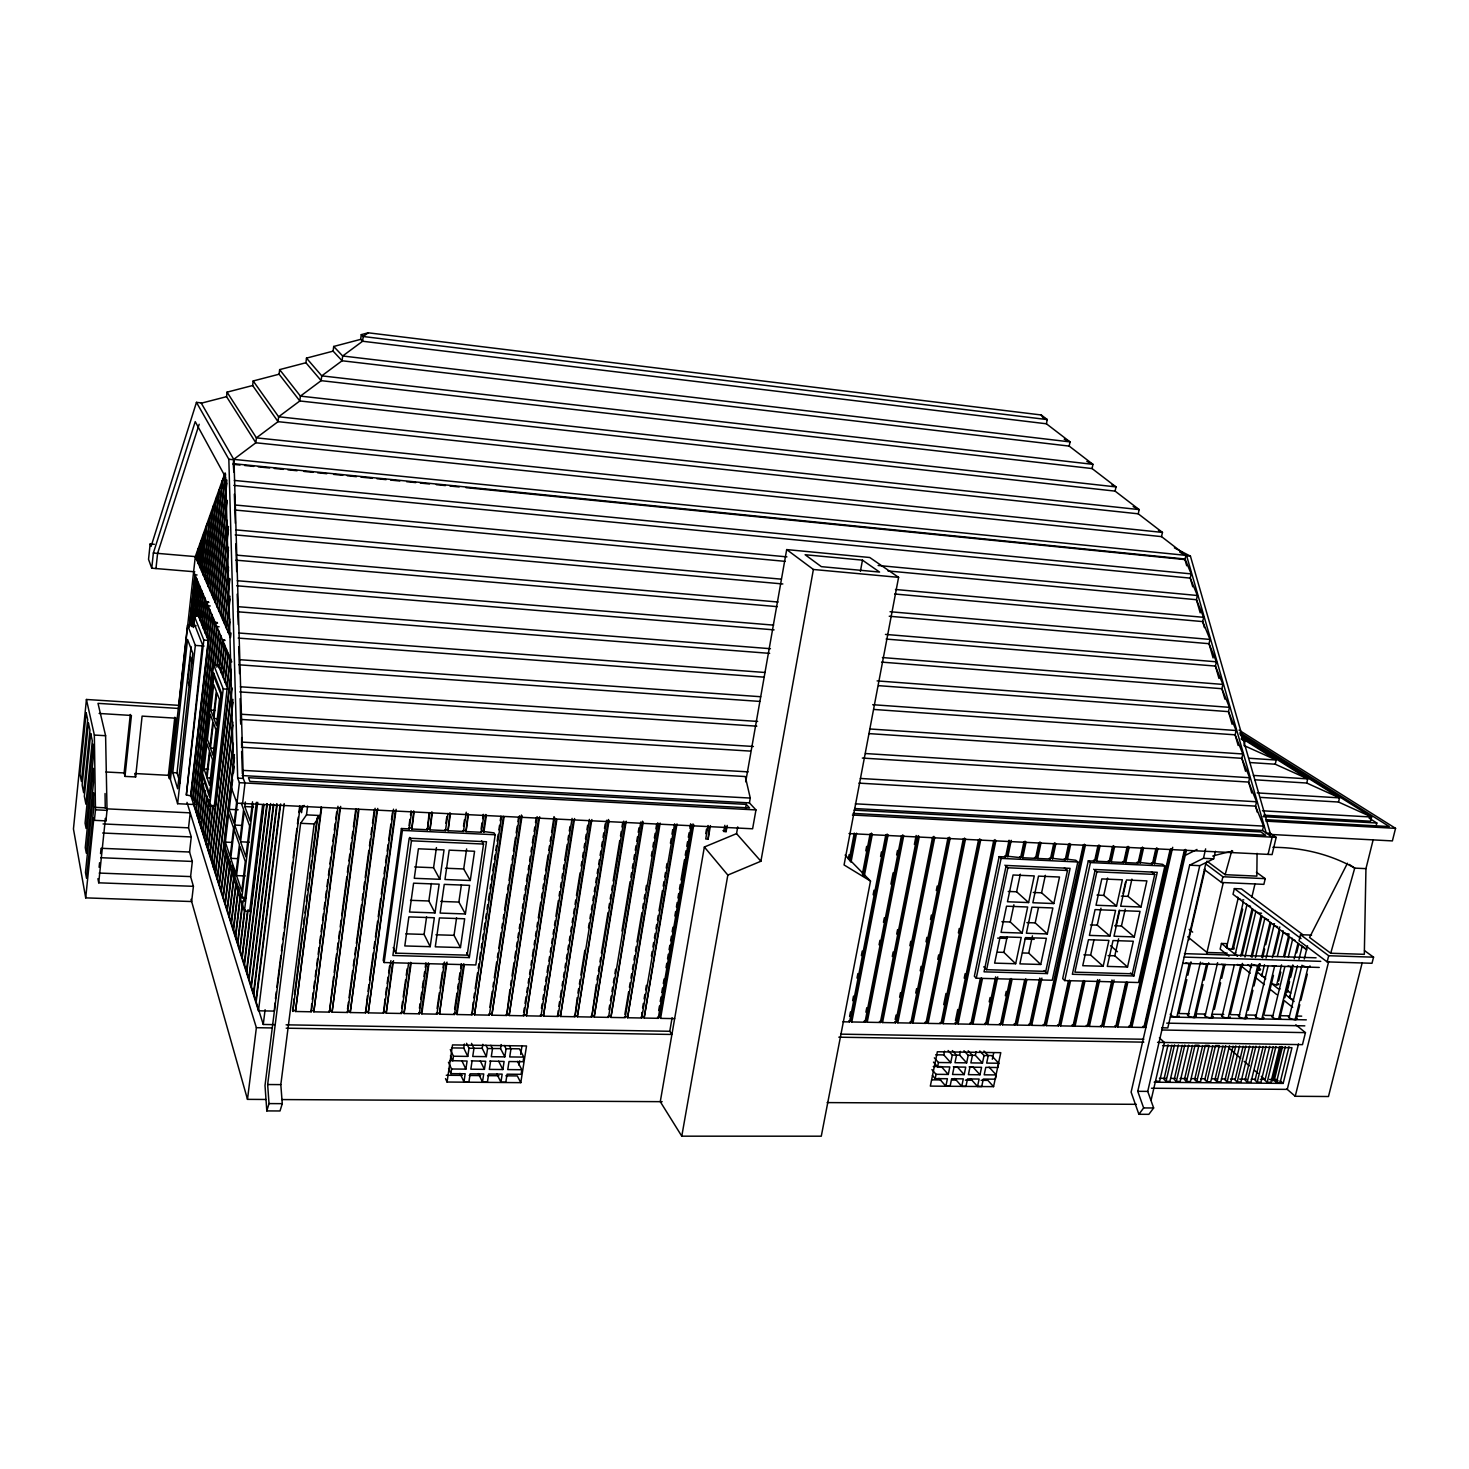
<?xml version="1.0" encoding="UTF-8"?>
<svg xmlns="http://www.w3.org/2000/svg" width="1469" height="1469" viewBox="0 0 1469 1469"><rect width="100%" height="100%" fill="white"/><g stroke="black" fill="none" stroke-linecap="round" stroke-linejoin="round"><path stroke-width="1.5" d="M1257.078 853.342L1256.84 876.13L1225.146 874.679L1206.967 861.165M1373.129 839.901L1365.95 868.656L1364.315 954.336L1330.73 953.234L1309.558 937.479L1347.459 863.221M179.824 705.414L86.432 699.483L73.45 828.957L85.698 897.871L191.649 901.544L193.412 886.321L190.603 876.589L192.329 861.44L189.556 852.02L191.264 836.944L188.528 827.837L190.235 812.853L106.815 808.85M85.698 897.871L93.887 817.847L94.402 820.345L105.952 820.877L107.035 810.374L105.603 735.712L98.001 703.357L178.777 708.462M94.402 820.345L95.485 809.823L94.347 735.051L86.432 699.483M99.102 867.279L99.58 862.725M100.535 853.599L100.994 849.045M193.412 886.321L98.717 882.814L105.419 818.38L105.952 820.877M174.811 717.221L168.384 775.32L169.412 778.754L176.115 718.212L142.107 716.119L135.625 776.954L124.994 776.403L124.13 772.951L130.3 714.467M124.994 776.403L131.42 715.458L99.139 713.457M154.337 544.301L150.169 543.952L148.534 559.34L151.748 568.191L194.808 571.79M151.748 568.191L153.364 553.005L195.23 421.621L225.693 477.443L233.461 767.497L231.147 787.145L236.95 803.176L752.605 828.791L755.966 809.933L749.41 802.882L242.183 775.577M155.971 568.54L157.587 553.372L199.178 424.266M196.093 625.776L187.555 625.133L170.441 779.562L177.62 803.708L194.881 804.553M178.832 705.377L195.304 556.604L197.966 549.094L200.078 549.277M172.773 772.621L187.555 639.437L192.788 653.356L177.657 788.78L172.773 772.621L177.014 772.859L180.099 782.94M189.17 627.153L194.973 574.801L197.066 574.967M189.648 625.445L195.212 575.334M196.773 559.964L197.966 549.094M196.993 560.479L198.388 547.937L200.886 540.904L202.997 541.088M191.282 625.941L196.552 578.529M198.352 563.619L200.886 540.904M191.503 626.51L196.773 579.061M198.59 564.133L201.29 539.729L203.824 532.604L205.954 532.788M192.678 626.639L193.963 615.254L198.444 616.154L201.382 589.95M193.596 623.131L198.15 582.293M177.014 772.859L191.08 646.525M193.467 627.538L198.37 582.826M199.949 567.291L203.824 532.604M200.188 567.824L204.246 531.411L209.847 515.637L203.218 574.801L205.366 574.985M196.442 615.731L199.747 586.094M201.584 571.037L206.817 524.176L201.804 571.57M196.717 615.933L199.986 586.645M177.62 803.708L195.34 645.424L187.555 625.133M203.016 593.825L200.059 620.175L198.682 616.723L201.62 590.501M203.86 624.417L201.712 624.252L200.298 620.763L203.255 594.394M204.87 578.621L212.913 506.989L210.269 514.407L203.456 575.352L205.587 575.517M205.109 579.172L213.354 505.74L216.016 498.193L206.56 582.477M1161.538 536.626L255.845 442.775L226.557 396.667L227.052 392.15L252.65 385.521L253.182 380.967L279.11 374.209L299.823 400.964L1115.1 491.123L1139.154 509.596L1138.255 513.819L1162.456 532.421L1161.538 536.626L1185.869 555.355L1184.95 559.579L1186.713 565.749M201.712 624.252L204.687 597.773M205.531 628.53L203.365 628.365L201.951 624.839L204.925 598.342M206.798 583.028L216.476 496.944L219.175 489.306L208.249 586.37M203.365 628.365L206.358 601.739L208.543 601.923M208.929 636.903L206.743 636.738L203.603 628.971L206.615 602.327L208.782 602.492M208.488 586.939L219.634 488.02L222.388 480.271L224.592 480.473M211.536 613.95L190.915 795.904L186.343 794.949L203.824 640.062L193.963 615.254M209.957 590.318L222.388 480.271M208.304 606.348L205.293 633.139L207.46 633.304M210.214 590.887L222.847 478.967L224.941 473.073M206.743 636.738L209.792 609.837M211.701 594.321L225.381 473.349M210.03 610.425L206.982 637.344L208.212 640.392L190.676 795.17M211.958 594.89L225.583 474.34M226.869 480.014L213.464 598.342L215.668 598.526M211.775 614.556L191.135 796.62L192.512 801.009L213.28 618.118M226.832 483.172L213.703 598.93L215.925 599.113M213.538 618.724L192.751 801.743L194.147 806.187L215.062 622.342L217.302 622.507M215.227 602.437L226.85 500.121M215.484 603.024L227.089 500.929M217.026 606.568L226.869 520.136M227.052 392.15L256.414 437.854L255.845 442.775L233.736 459.375L233.185 464.333L240.016 465.012M217.283 607.156L226.85 523.166M197.984 811.512L195.781 811.402L216.861 626.602L219.12 626.767M218.844 610.737L228.466 526.471M199.655 816.801L197.452 816.691L196.02 812.155L217.137 627.208M219.101 611.343L228.448 529.483M221.47 667.789L219.193 667.624L218.146 665.016L213.593 664.686L200.592 778.588L209.681 806.022L214.309 806.242L230.376 658.571M197.452 816.691L202.116 775.926M205.991 741.937L206.523 737.401M208.855 717.001L209.369 712.483M210.398 703.412L210.912 698.877M214.547 667.165L218.697 630.917M201.363 822.163L199.123 822.052L197.691 817.462L202.098 778.919M215.062 665.549L218.954 631.541M220.681 614.978L228.429 547.239M220.938 615.584L228.448 550.049M204.044 768.985L206.927 743.718L209.461 750.879L206.541 776.348L204.044 768.985L208.543 769.242M210.783 710.151L213.703 684.536L216.31 691.256L213.354 717.074L210.783 710.151L215.3 710.445M235.371 523.258L234.361 494.117M199.123 822.052L203.567 783.326M216.879 667.165L220.534 635.269M228.521 567.034L222.535 619.257L224.812 619.422M203.071 827.561L200.831 827.469L199.362 822.824L203.548 786.356M217.412 665.53L220.809 635.912M228.54 569.88L222.811 619.863L225.088 620.047M200.831 827.469L205.072 790.487M219.193 667.624L222.407 639.694L224.684 639.86M224.426 623.591L229.605 578.474M205.329 791.24L201.069 828.241L202.557 832.941L206.835 795.776M207.037 777.854L209.975 752.348L212.564 759.657L209.59 785.364L207.037 777.854L211.591 778.093M210.471 748.088L213.372 722.785L215.998 729.873L213.06 755.36L210.471 748.088L215.025 748.345M213.868 718.488L216.843 692.633L219.505 699.483L216.494 725.539L213.868 718.488L218.44 718.763M223.343 672.398L221.066 672.251L219.45 668.285L222.664 640.337L224.959 640.502M224.702 624.196L229.88 579.043M221.066 672.251L224.298 644.157M207.092 796.529L202.795 833.731L204.301 838.487L208.855 798.916M226.208 648.692L222.939 676.915L221.323 672.912L224.555 644.799M226.336 627.961L229.99 596.212M226.612 628.603L230.009 599.077M236.693 571.588L235.811 543.897M209.112 799.687L204.54 839.276L206.064 844.087L208.341 844.179M226.483 649.335L223.215 677.595L224.849 681.653L228.136 653.264M228.264 632.404L229.807 619.018M228.54 633.047L229.825 621.883M209.681 806.022L223.233 688.906L213.593 664.686M206.064 844.087L210.655 804.314M210.14 849.853L207.845 849.761L206.303 844.895L210.912 805.085M230.1 657.892L226.777 686.445L225.124 682.332L228.411 653.925M231.019 633.047L230.486 637.528L195.304 556.604M207.845 849.761L212.987 805.324M231.294 669.405L209.645 855.509L208.102 850.569L213.262 806.114M238.253 624.509L237.225 594.155M231.312 672.343L209.902 856.335L211.481 861.311L231.716 687.639M232.01 688.337L211.738 862.156L213.317 867.206L215.649 867.298M213.317 867.206L232.928 699.373M232.965 702.347L213.593 868.05L215.19 873.155L232.892 722.105M239.539 673.61L238.749 646.746M232.91 725.098L215.466 874.018L217.1 879.178L233.075 743.149M233.369 743.92L217.357 880.041L219.01 885.274L234.397 754.552M279.11 374.209L279.643 369.619L305.919 362.751L321.16 380.655L1092.073 468.556L1115.999 486.918L1115.1 491.123M234.434 757.582L219.285 886.156L220.956 891.463L225.51 852.92M229.237 809.731L232.671 779.764M233.479 772.988L234.25 766.359M240.181 698.62L240.677 723.684M225.785 853.783L221.231 892.344L222.921 897.724L227.713 857.198M228.007 858.061L223.196 898.624L224.922 904.059L229.935 861.734M241.577 745.554L241.706 737.567M236.913 799.779L234.104 823.356L229.182 809.346L238.18 809.786M236.95 803.176L239.392 782.683L237.684 778.148L228.833 459.246L196.46 402.359L201.106 402.873L233.975 459.779L243.285 778.441L237.684 778.148M229.972 864.837L225.198 904.959L226.924 910.468L231.735 870.144M234.177 829.691L239.41 844.693L235.94 873.78L230.762 858.355L237.262 803.616M242.385 773.832L241.632 751.485M232.029 871.025L227.218 911.386L228.98 916.968L234.085 874.165M242.569 803.451L245.011 782.995L242.899 777.432M234.379 875.065L229.274 917.905L231.037 923.542L235.921 882.759M236.564 875.616L240.035 846.493L245.305 861.587L241.761 891.114L236.564 875.616L245.158 875.946M240.604 841.81L244.258 811.292L249.62 825.872L245.892 856.849L240.604 841.81L249.234 842.196M252.521 801.799L250.189 821.098L244.809 806.573L245.36 802.019M236.234 883.677L231.349 924.497L233.13 930.208L238.327 886.909M238.676 887.533L233.442 931.181L235.26 936.965L240.273 895.319M240.585 896.255L235.573 937.938L237.409 943.814L242.477 901.911M305.919 362.751L306.488 358.124L333.114 351.146L342.093 360.768L1069.175 446.099L1092.954 464.351L1092.073 468.556M246.002 897.89L241.834 897.743L253.164 803.672M243.046 900.662L237.721 944.787L239.594 950.737L257.718 802.313M256.377 802.294L244.423 901.158L243.009 896.935M245.011 909.568L239.906 951.747L241.797 957.77L247.49 910.909M248.096 909.66L242.128 958.78L244.038 964.894L263.612 804.222M262.62 804.828L249.675 911.313L244.533 911.147L224.426 850.496L228.65 813.881L233.571 827.947L230.174 856.574L225.326 842.123L232.047 842.416M263.943 805.122L244.368 965.904L246.315 972.092L266.881 803.635M267.303 804.057L246.645 973.139L248.61 979.419L269.984 804.902M270.627 803.543L248.94 980.466L250.942 986.819L273.399 804.057M273.767 804.957L251.272 987.884L253.311 994.348L276.815 803.635M277.182 804.553L253.641 995.413L255.698 1001.95L280.028 805.269M333.114 351.146L333.702 346.464L360.695 339.357L362.604 341.249L1046.405 423.788L1070.038 441.894L1069.175 446.099M280.671 803.929L256.047 1003.052L258.471 1010.801L274.391 1011.094L274.868 1003.18M265.816 1099.473L247.49 1099.363L256.377 1027.694L187.004 802.368M258.471 1010.801L284.196 803.58M274.685 1024.646L263.263 1024.462L265.099 1009.717M275.438 998.645L276.301 991.832M276.87 987.297L280.873 955.511M281.442 950.976L282.305 944.181M282.874 939.627L283.737 932.833M284.307 928.279L291.156 873.816M291.743 869.281L292.588 862.468M293.157 857.933L296.885 828.443M297.454 823.889L298.317 817.095M298.886 812.559L299.731 805.746M300.135 806.665L265.008 1085.499L266.807 1110.913L280.01 1110.968L282.268 1103.66L280.818 1084.618L314.146 823.944L320.15 815.534L306.507 814.873L300.631 823.301L267.652 1084.526L269.011 1103.586L266.807 1110.913M360.695 339.357L361.282 334.638L368.223 332.802L1041.246 414.974L1047.25 419.583L1046.405 423.788M301.567 812.688L302.43 805.875M306.507 814.873L307.609 806.114M317.8 816.672L292.845 1011.443L293.91 999.012M294.498 994.495L302.889 928.867M303.477 924.35L304.34 917.556M304.928 913.039L305.791 906.244M306.378 901.727L307.241 894.933M307.829 890.398L308.692 883.622M309.28 879.086L310.143 872.311M310.73 867.775L311.593 860.981M312.181 856.464L317.102 817.994M337.98 806.279L311.208 1011.792L295.471 1011.498L321.27 806.793M295.471 1011.498L321.656 807.73M311.208 1011.792L311.685 1003.915M312.273 999.397L313.154 992.64M313.742 988.123L314.623 981.347M315.211 976.83L316.092 970.073M316.68 965.555L317.561 958.78M318.149 954.281L319.03 947.505M319.618 942.988L320.499 936.23M321.087 931.713L321.968 924.937M322.556 920.42L323.437 913.663M324.025 909.146L324.906 902.37M325.494 897.871L326.375 891.095M326.963 886.578L327.844 879.821M328.432 875.304L329.313 868.528M329.901 864.011L330.782 857.253M331.37 852.736L332.251 845.96M332.839 841.462L333.72 834.686M334.308 830.169L335.189 823.411M335.777 818.894L336.658 812.118M356.288 809.621L329.46 1012.123L313.815 1011.829L339.908 807.748M313.815 1011.829L340.643 806.408M329.46 1012.123L333.555 976.922M334.161 972.386L336.566 954.189M337.172 949.653L338.072 942.823M338.678 938.287L339.578 931.456M340.184 926.921L341.083 920.09M341.689 915.554L346.794 876.901M347.4 872.347L348.3 865.535M348.906 860.981L349.806 854.168M350.412 849.615L351.311 842.802M351.917 838.248L352.817 831.436M353.423 826.882L355.829 808.703M375.109 808.281L347.62 1012.472L332.067 1012.178L358.473 808.831M332.067 1012.178L358.932 809.75M347.492 1009.111L348.41 1002.299M349.016 997.782L352.67 970.568M353.294 966.033L354.194 959.239M354.819 954.703L355.718 947.909M356.343 943.373L361.521 904.831M362.127 900.295L363.045 893.501M363.651 888.965L364.569 882.153M365.175 877.636L368.829 850.422M369.453 845.887L370.372 839.093M370.978 834.557L371.896 827.763M372.502 823.228L374.32 809.621M393.508 809.199L365.671 1012.82L350.21 1012.527L376.964 809.75M350.21 1012.527L377.735 808.409M365.671 1012.82L367.397 995.89M368.003 991.373L368.939 984.597M369.545 980.062L373.255 952.94M373.879 948.423L374.797 941.647M375.421 937.13L377.588 921.302M378.194 916.785L380.673 898.697M381.297 894.18L383.446 878.352M384.07 873.835L384.988 867.041M385.613 862.523L386.549 855.748M387.155 851.23L388.091 844.436M388.697 839.919L390.864 824.109M391.488 819.573L392.407 812.798M390.938 960.616L383.629 1013.151L368.242 1012.857L395.345 810.668M368.242 1012.857L396.134 809.327M411.614 811.659L409.227 828.902L401.404 828.516L383.207 960.414L384.143 962.526L475.809 964.949L495.2 834.741L494.025 832.886L483.301 831.472L485.817 814.469M384.143 962.526L402.396 830.407L401.404 828.516M383.629 1013.151L384.988 998.938M385.594 994.568L386.512 987.994M387.118 983.624L388.036 977.069M388.642 972.698L389.542 966.125M409.025 825.798L409.906 819.353M410.512 815.038L411.1 810.741M408.584 963.278L401.496 1013.481L386.2 1013.206L392.719 961.828M429.811 812.559L427.387 829.746L411.816 829.012L413.707 810.87M386.2 1013.206L393.508 960.689M411.816 829.012L414.221 811.788M481.538 840.709L483.558 844.051L467.16 955.162L395.804 953.161L411.449 840.801L409.649 837.422M401.625 1008.028L402.561 1001.491M403.167 997.12L405.628 979.676M406.234 975.324L407.17 968.787M427.387 829.746L428.985 813.789M426.414 963.848L419.271 1013.812L404.048 1013.537L410.641 962.305M447.916 813.459L445.474 830.591L429.976 829.875L431.886 811.769M404.048 1013.537L411.136 963.352M429.976 829.875L432.419 812.688M430.197 946.679L434.328 917.739L408.859 916.895L404.801 945.944L430.197 946.679L424.1 934.413L426.598 916.785M435.026 912.91L439.139 884.173L413.597 883.181L409.539 912.029L435.026 912.91L428.856 900.993L431.335 883.493M439.837 879.307L444.042 849.908L418.408 848.788L414.276 878.297L439.837 879.307L433.575 867.72L436.44 847.595M419.418 1008.193L420.061 1003.658M420.722 999.122L421.695 992.309M422.337 987.774L423.311 980.961M423.953 976.426L424.614 971.89M425.257 967.336L425.9 962.801M445.86 823.246L446.778 816.819M444.501 962.048L436.936 1014.161L421.805 1013.867L421.291 1012.784L428.452 962.874M466.242 812.228L463.451 831.436L448.045 830.719L449.955 812.669M421.805 1013.867L428.948 963.921M448.045 830.719L450.506 813.587M437.083 1008.542L439.378 992.695M440.039 988.178L442.334 972.331M442.995 967.814L443.638 963.278M463.506 826.239L464.443 819.849M461.817 964.784L454.509 1014.491L439.451 1014.198L446.172 963.352M483.834 815.24L481.318 832.28L466.004 831.564L467.932 813.569M439.451 1014.198L447.017 962.122M466.004 831.564L468.482 814.487M460.458 947.56L464.681 918.768L439.451 917.923L435.283 946.826L460.458 947.56L454.031 935.331L456.584 917.794M465.379 913.957L469.584 885.366L444.262 884.375L440.149 913.075L465.379 913.957L458.879 902.076L461.413 884.65M470.282 880.5L474.579 851.267L449.183 850.147L444.978 879.509L470.282 880.5L463.708 868.969L466.628 848.935M454.637 1008.891L456.969 993.081M457.63 988.582L458.291 984.065M458.952 979.548L459.962 972.772M460.623 968.255L461.284 963.756M481.079 829.232L482.016 822.842M482.64 818.582L483.264 814.34M501.517 817.003L471.99 1014.822L457.006 1014.528L456.473 1013.445L463.8 963.811M447.053 1082.029L452.525 1044.918L526.526 1045.965L520.797 1082.653L447.053 1082.029L445.511 1078.632M457.006 1014.528L464.333 964.858M483.87 832.409L486.386 815.368M517.455 1061.389L521.807 1069.726L521.109 1074.316L507.062 1074.188L505.813 1082.212L500.929 1082.176L502.159 1074.133L488.644 1074.004L487.414 1082.065L482.493 1082.01L483.723 1073.949L470.135 1073.821L468.923 1081.9L463.965 1081.863L465.177 1073.766L450.891 1073.637L451.571 1068.991L448.449 1062.252M450.322 1049.545L453.462 1056.229L452.783 1060.875L450.432 1055.844M469.327 957.604L486.478 841.737L409.19 838.211L392.884 955.493L469.327 957.604L466.72 952.665M453.462 1056.229L467.766 1056.395L463.763 1048.076L464.369 1044.037M471.99 1014.822L473.147 1002.391M473.808 997.837L474.487 993.301M475.166 988.766L477.535 972.882M478.215 968.328L478.894 963.793M479.573 959.257L480.583 952.445M481.263 947.909L481.942 943.373M482.622 938.82L483.301 934.284M483.98 929.748L484.99 922.936M485.67 918.4L486.349 913.865M487.01 909.311L487.69 904.775M488.369 900.24L489.379 893.427M490.058 888.892L490.738 884.356M491.417 879.821L492.097 875.267M492.776 870.731L493.786 863.919M494.465 859.383L495.145 854.848M495.824 850.312L496.504 845.758M497.165 841.223L498.193 834.41M498.872 829.875L499.552 825.339M500.213 820.804L500.892 816.25M519.53 815.772L489.379 1015.134L474.487 1014.859L503.426 816.378M451.571 1068.991L465.875 1069.138L467.087 1061.04L449.698 1060.6M467.766 1056.395L468.997 1048.26L466.573 1043.302M474.487 1014.859L504.051 817.131M472.045 1061.095L470.833 1069.193L484.421 1069.34L485.651 1061.261L471.292 1060.857M471.531 1043.376L473.954 1048.333L472.743 1056.468L486.349 1056.633L482.218 1048.315L482.824 1044.294M489.838 1007.275L492.244 991.428M492.923 986.893L493.602 982.375M494.3 977.84L496.687 961.993M497.367 957.476L498.064 952.94M498.744 948.423L501.131 932.576M501.829 928.041L502.508 923.524M503.188 918.988L503.867 914.471M504.565 909.935L506.952 894.088M507.631 889.571L508.329 885.036M509.008 880.519L511.396 864.672M512.093 860.136L512.773 855.619M513.452 851.084L515.509 837.514M516.188 832.978L517.217 826.184M517.896 821.667L518.594 817.131M537.14 816.654L506.676 1015.465L491.858 1015.189L521.458 815.001M491.858 1015.189L522.064 815.901M486.349 1056.633L487.579 1048.517L485.927 1045.212M490.573 1061.316L489.342 1069.395L502.857 1069.524L504.106 1061.463L489.673 1061.059M490.848 1045.285L492.519 1048.591L491.289 1056.688L504.822 1056.854L500.562 1048.572L501.168 1044.551M506.676 1015.465L509.908 989.555M510.588 985.038L511.285 980.539M511.983 976.022L514.058 962.47M514.738 957.953L515.784 951.196M516.464 946.679L517.161 942.162M517.859 937.644L518.539 933.127M519.236 928.61L519.934 924.093M520.614 919.594L521.66 912.818M522.358 908.301L523.037 903.784M523.735 899.267L524.433 894.75M525.112 890.251L525.81 885.734M526.508 881.216L527.536 874.441M528.234 869.923L528.913 865.406M529.611 860.907L530.309 856.39M530.988 851.873L531.686 847.356M532.384 842.839L533.412 836.063M534.11 831.546L534.808 827.047M535.487 822.53L536.185 818.013M554.658 817.535L523.864 1015.795L509.137 1015.52L538.682 818.141M509.137 1015.52L539.656 816.782M504.822 1056.854L506.052 1048.774L504.344 1045.487M509.247 1045.542L510.973 1048.829L509.725 1056.927L523.79 1057.092L523.074 1061.701L509.008 1061.536L507.76 1069.579L521.807 1069.726M523.625 1012.472L524.323 1007.954M525.021 1003.456L526.067 996.716M526.783 992.199L527.481 987.701M528.179 983.202L528.877 978.703M529.574 974.204L530.272 969.705M530.97 965.188L531.668 960.689M532.366 956.19L533.412 949.433M534.11 944.934L534.808 940.435M535.506 935.937L536.203 931.438M536.901 926.921L537.599 922.422M538.315 917.923L540.757 902.168M541.455 897.669L542.153 893.17M542.851 888.653L543.548 884.154M544.246 879.656L544.944 875.157M545.642 870.658L548.084 854.903M548.782 850.386L549.479 845.887M550.196 841.388L550.893 836.889M551.591 832.39L554.033 816.635M572.084 818.398L540.978 1016.107L526.324 1015.832L556.182 819.004M526.324 1015.832L556.806 819.904M518.998 1065.19L519.659 1060.893M520.669 1054.448L521.991 1045.855M541.437 1008.303L542.134 1003.823M542.851 999.324L543.548 994.844M544.264 990.345L544.962 985.864M545.678 981.365L546.376 976.885M547.074 972.386L548.139 965.647M548.855 961.167L549.553 956.668M550.251 952.187L550.967 947.707M551.665 943.208L552.381 938.728M553.078 934.229L553.795 929.748M554.492 925.25L555.209 920.769M555.906 916.27L558.385 900.552M559.083 896.072L559.781 891.573M560.497 887.092L561.195 882.594M561.911 878.113L562.609 873.614M563.325 869.134L564.023 864.635M564.739 860.155L567.199 844.436M567.915 839.956L568.613 835.457M569.311 830.977L570.027 826.478M589.4 819.408L558 1016.438L543.42 1016.162L573.571 819.867M543.42 1016.162L574.563 818.527M558 1016.438L558.091 1010.837M558.826 1006.32L559.542 1001.785M560.258 997.267L561.342 990.473M562.058 985.956L562.792 981.421M563.508 976.903L564.225 972.368M564.941 967.851L565.675 963.315M566.391 958.798L567.107 954.281M567.824 949.745L568.558 945.228M569.274 940.693L569.99 936.175M570.707 931.64L571.423 927.123M572.157 922.587L572.873 918.07M573.589 913.553L574.306 909.017M575.04 904.5L575.756 899.964M576.472 895.447L580.071 872.825M581.155 866.031L581.889 861.495M582.605 856.978L583.322 852.461M584.038 847.925L584.772 843.408M585.488 838.872L586.204 834.355M586.921 829.82L587.655 825.303M606.624 820.271L574.93 1016.75L560.423 1016.475L590.832 820.896M560.423 1016.475L591.86 819.537M574.93 1016.75L577.207 997.635M577.923 993.117L578.657 988.6M579.392 984.101L580.108 979.584M580.843 975.067L584.846 950.241M588.481 927.692L589.216 923.175M589.932 918.658L590.667 914.14M591.401 909.623L592.117 905.124M592.852 900.607L593.568 896.09M594.302 891.573L595.037 887.074M595.753 882.557L596.487 878.04M597.222 873.522L597.938 869.024M598.673 864.506L599.389 859.989M600.123 855.472L600.858 850.973M601.574 846.456L602.308 841.939M603.043 837.422L603.759 832.905M604.493 828.406L605.21 823.889M623.756 821.134L591.768 1017.062L577.335 1016.787L608.405 819.5M577.335 1016.787L609.084 820.4M591.768 1017.062L596.267 984.505M597.002 980.007L597.736 975.508M598.471 970.991L599.205 966.492M599.94 961.993L600.674 957.494M601.409 952.995L608.019 912.488M608.754 907.989L609.488 903.49M610.223 898.991L610.957 894.492M611.692 889.994L612.426 885.495M613.161 880.996L619.771 840.488M620.506 835.99L621.24 831.491M621.975 826.992L622.709 822.475M640.815 821.979L608.515 1017.374L594.155 1017.117L625.151 822.603M594.155 1017.117L626.198 821.244M608.974 1009.589L609.708 1005.108M610.443 1000.609L611.196 996.129M611.93 991.63L612.665 987.15M613.418 982.651L614.152 978.17M614.905 973.69L615.64 969.191M621.938 931.052L630.091 881.675M630.844 877.195L631.578 872.696M632.313 868.216L633.066 863.717M633.8 859.236L634.553 854.738M635.287 850.257L636.022 845.777M636.775 841.278L637.509 836.797M638.244 832.299L638.997 827.818M657.763 822.824L625.17 1017.686L610.902 1017.429L642.522 821.208M610.902 1017.429L643.238 822.107M624.876 1014.381L628.659 991.759M629.411 987.223L630.183 982.706M630.936 978.17L631.688 973.653M632.441 969.136L633.194 964.6M633.947 960.083L634.718 955.548M635.471 951.031L636.224 946.513M636.977 941.978L641.898 912.58M642.651 908.044L643.404 903.527M644.157 898.991L644.928 894.474M645.681 889.957L646.433 885.421M651.355 856.005L652.107 851.487M652.86 846.97L653.613 842.435M654.366 837.918L655.137 833.382M655.89 828.865L656.643 824.348M674.602 823.815L641.751 1017.999L627.557 1017.742L659.048 824.458M627.557 1017.742L660.169 823.099M641.751 1017.999L641.824 1012.435M642.596 1007.936L643.349 1003.419M644.12 998.902L644.873 994.384M645.644 989.886L646.397 985.368M651.373 956.044L652.126 951.526M652.897 947.009L653.65 942.492M654.421 937.993L655.174 933.476M655.945 928.959L656.698 924.442M657.469 919.943L658.222 915.426M658.993 910.909L662.427 890.6M663.198 886.101L663.951 881.584M664.722 877.066L665.475 872.549M666.247 868.05L666.999 863.533M670.433 843.224L671.204 838.707M671.957 834.208L672.729 829.691M691.385 824.66L658.241 1018.311L644.12 1018.054L675.887 825.303M644.12 1018.054L677.007 823.925M658.7 1010.507L659.471 1006.008M660.224 1001.509L660.995 997.01M661.766 992.511L662.537 988.013M663.309 983.514L664.08 979.015M666.008 967.759L666.779 963.26M667.55 958.761L668.322 954.262M669.074 949.764L669.846 945.265M670.617 940.766L671.388 936.267M672.159 931.768L672.931 927.27M674.859 916.013L675.63 911.514M676.401 907.016L677.172 902.517M677.943 898.018L678.696 893.519M679.468 889.02L680.239 884.503M681.01 880.004L684.481 859.769M685.252 855.252L686.023 850.753M686.794 846.254L687.547 841.755M688.318 837.257L689.09 832.758M689.861 828.259L690.632 823.76M674.638 1018.623L660.591 1018.366L659.893 1017.301L693.019 823.889M660.591 1018.366L693.772 824.77M671.902 1034.47L669.772 1031.275L672.104 1017.742M705.744 833.602L706.534 829.104M737.732 826.882L736.538 833.639L704.349 847.007L660.279 1101.677L681.781 1136.18L821.281 1136.198L870.511 881.069L845.134 855.087M708.076 825.505L705.726 839.001L708.113 839.111L710.445 825.615M709.288 826.974L708.113 839.111M724.841 825.321L723.758 831.527L726.108 831.656L727.21 825.431M726.108 831.656L726.072 826.625M681.781 1136.18L727.834 875.083L704.349 847.007M745.701 781.802L786.686 549.59L869.758 557.504L898.587 577.354L844.069 864.947L870.511 881.069M745.573 808.372L746.27 804.369L248.463 777.707L249.895 781.416L749.539 807.913L746.27 804.369M749.41 802.882L750.273 798.071L745.26 776.532L241.375 747.28M727.834 875.083L760.905 861.238L813.385 569.476L786.686 549.59M860.393 571.404L862.468 560.148L805.122 554.731L821.336 566.648L879.564 572.065L862.468 560.148M848.292 859.071L849.137 854.591M849.174 859.971L854.279 833.07M850.129 861.403L855.233 834.557M851.01 862.303L856.537 833.18M865.792 850.863L866.637 846.383M862.395 874.092L870.107 833.859M863.313 875.524L871.466 833.107M864.213 876.424L872.366 833.97M849.596 1016.383L850.478 1011.884M852.663 1000.628L853.526 996.111M857.015 978.097L857.896 973.58M861.367 955.566L862.248 951.067M873.155 894.75L874.018 890.232M880.555 856.445L881.437 851.947M842.949 1021.8L849.578 1021.91L885.862 834.649M901.489 835.586L865.002 1022.204L851.8 1021.965L850.937 1020.937L887.166 834.043M851.8 1021.965L888.102 834.759M865.902 1012.196L866.783 1007.697M879.068 944.806L879.949 940.307M883.457 922.33L884.338 917.831M890.912 884.136L893.115 872.898M896.623 854.921L897.504 850.441M917.078 836.357L880.353 1022.497L867.206 1022.24L866.343 1021.23L902.811 834.814M867.206 1022.24L903.729 835.696M892.289 956.484L893.17 952.004M896.696 934.082L897.596 929.602M914.379 844.455L916.142 835.475M932.576 837.128L895.613 1022.791L882.538 1022.534L881.657 1021.524L918.364 835.604M882.538 1022.534L919.3 836.467M895.172 1019.523L896.072 1015.061M899.616 997.176L900.515 992.713M909.844 945.779L910.743 941.298M948.001 837.899L910.817 1023.067L897.798 1022.828L896.898 1021.8L933.843 836.375M897.798 1022.828L934.798 837.238M915.72 993.081L916.619 988.619M920.2 970.789L921.1 966.327M926.021 941.794L926.921 937.351M930.501 919.502L931.383 915.058M936.304 890.526L937.204 886.064M963.352 838.652L925.929 1023.36L912.965 1023.103L912.065 1022.093L949.249 837.146M912.965 1023.103L950.204 838.009M937.755 959.386L938.673 954.887M978.593 839.57L940.968 1023.636L928.077 1023.397L927.159 1022.387L964.545 838.046M928.077 1023.397L965.537 838.762M943.704 1004.686L945.999 993.466M958.376 932.907L959.275 928.426M993.779 840.323L955.933 1023.911L943.098 1023.673L942.18 1022.663L979.786 838.817M943.098 1023.673L980.759 839.68M989.096 1067.173L996.239 1074.941L995.339 1079.182L983.294 1079.072L981.733 1086.509L977.528 1086.472L979.107 1079.036L967.52 1078.925L965.959 1086.381L961.736 1086.344L963.297 1078.87L951.637 1078.76L950.094 1086.234L945.852 1086.197L947.395 1078.723L935.165 1078.613L936.047 1074.316L931.934 1069.616M936.047 1074.316L948.276 1074.445L949.837 1066.935L937.571 1066.806L938.452 1062.509L934.339 1057.845M948.111 1050.5L952.279 1055.128L950.718 1062.656L943.796 1054.907L944.567 1051.161M955.456 1020.68L957.751 1009.478M964.215 978.17L965.133 973.69M980.3 978.629L970.825 1024.205L958.063 1023.966L957.127 1022.957L994.954 839.57M958.063 1023.966L995.945 840.433M1009.074 840.231L1005.604 856.941L999.14 856.647L974.351 976.279L976.261 978.225L1052.245 980.245L1077.842 861.991L1075.749 860.246L1064.18 858.888L1065.227 859.751L1068.569 844.161M963.976 1050.739L968.2 1055.348L966.639 1062.84L959.624 1055.109L960.395 1051.382M976.261 978.225L1001.124 858.392L999.14 856.647M995.615 976.848L985.626 1024.481L972.937 1024.242L971.982 1023.232L981.457 977.711M1023.911 841.939L1020.624 857.657L1006.742 856.17L1009.791 841.553M972.937 1024.242L982.43 978.685M1007.752 857.051L1011.223 840.341M964.178 1074.61L965.739 1067.137L954.079 1066.99L952.536 1074.482L964.178 1074.61L957.2 1066.806L953.326 1066.769M1064.401 867.867L1067.504 870.474L1045.763 971.358L986.635 969.705L1007.881 867.775L1004.906 865.149M979.768 1050.959L984.028 1055.568L982.467 1063.042L975.361 1055.33L976.15 1051.602M989.206 1001.84L990.106 997.524M1009.956 979.401L1000.371 1024.756L987.737 1024.517L986.782 1023.507L996.313 978.097M1038.877 842.673L1035.553 858.355L1022.755 857.749L1021.745 856.886L1025.031 841.186M987.737 1024.517L997.745 976.903M1022.755 857.749L1026.06 842.049M1015.667 963.737L994.623 963.131L1000.15 936.763L1021.23 937.461L1015.667 963.737L1003.878 952.371L1007.073 937.185M1022.149 933.072L1001.068 932.356L1006.54 906.189L1027.676 906.997L1022.149 933.072L1010.268 921.999L1013.885 904.775M1028.612 902.572L1007.477 901.746L1013.059 874.991L1034.249 875.928L1028.612 902.572L1016.621 891.793L1020.312 874.184M979.988 1074.775L981.567 1067.32L969.962 1067.173L968.402 1074.647L979.988 1074.775L972.919 1066.99L969.081 1066.953M1005.329 995.707L1006.247 991.391M992.328 1059.241L993.668 1052.906M1024.683 979.805L1015.042 1025.031L1002.482 1024.793L1001.509 1023.801L1011.094 978.501M1053.769 843.426L1050.427 859.053L1037.683 858.465L1036.673 857.584L1039.979 841.921M1002.482 1024.793L1012.068 979.456M1037.683 858.465L1041.007 842.784M993.558 1086.638L1000.775 1052.667L937.351 1051.767L930.336 1086.105L993.558 1086.638L987.866 1080.376L981.127 1080.303M984.028 1055.568L991.538 1055.55L998.736 1063.244L997.818 1067.504L985.772 1067.357L984.193 1074.812L996.239 1074.941M1040.75 964.472L1019.89 963.866L1025.454 937.608L1046.369 938.305L1040.75 964.472L1028.759 953.142L1032.432 935.863M1047.305 933.935L1026.39 933.219L1031.917 907.163L1052.869 907.971L1047.305 933.935L1035.204 922.899L1038.399 907.897M1053.824 903.564L1032.854 902.737L1038.51 876.112L1059.516 877.03L1053.824 903.564L1041.594 892.821L1045.34 875.304M1039.795 978.042L1029.64 1025.307L1017.136 1025.068L1016.162 1024.077L1025.784 978.887M1065.227 859.751L1051.51 858.282L1054.852 842.673M1017.136 1025.068L1026.794 979.86M1052.539 859.163L1055.88 843.537M1083.296 844.932L1044.165 1025.582L1031.715 1025.344L1030.724 1024.352L1040.419 979.272M1066.292 858.979L1069.634 843.408M1031.715 1025.344L1041.888 978.097M1067.32 859.861L1070.681 844.271M1047.397 973.58L1070.093 868.363L1006.192 865.443L984.046 971.835L1047.397 973.58L1044.165 970.532M1068.404 981.053L1058.616 1025.858L1046.24 1025.619L1045.23 1024.628L1084.342 844.198M1046.24 1025.619L1085.389 845.042M1097.967 845.611L1094.589 861.128L1088.309 860.834L1062.675 978.648L1064.731 980.576L1138.493 982.522L1164.88 866.067L1162.658 864.341L1151.347 863.001L1152.449 863.864L1155.901 848.494M1064.731 980.576L1090.439 862.578L1088.309 860.834M1082.837 981.439L1073.013 1026.115L1060.691 1025.895L1059.663 1024.903L1069.45 980.154M1112.566 846.346L1109.15 861.826L1096.664 861.238L1095.599 860.375L1098.996 844.877M1060.691 1025.895L1070.479 981.108M1096.664 861.238L1100.061 845.722M1093.707 869.207L1096.866 871.815L1074.904 972.166L1132.324 973.782L1154.726 874.422L1151.439 871.833M1097.692 979.584L1087.317 1026.39L1075.051 1026.152L1074.041 1025.178L1083.865 980.539M1127.072 847.062L1123.656 862.505L1111.225 861.917L1110.16 861.054L1113.557 845.593M1075.051 1026.152L1084.893 981.494M1103.164 966.29L1082.745 965.702L1088.456 939.719L1108.911 940.417L1103.164 966.29L1090.659 955.07L1093.946 940.105M1109.885 936.084L1089.41 935.386L1095.066 909.605L1115.577 910.413L1109.885 936.084L1097.251 925.139L1100.979 908.173M1116.55 906.042L1096.021 905.235L1101.805 878.903L1122.371 879.802L1116.55 906.042L1103.788 895.392L1107.608 878.058M1111.225 861.917L1114.64 846.456M1111.996 979.97L1101.566 1026.666L1089.355 1026.427L1088.327 1025.435L1098.206 980.925M1141.523 847.778L1138.089 863.184L1125.731 862.597L1124.648 861.734L1128.063 846.328M1089.355 1026.427L1099.748 979.639M1125.731 862.597L1129.147 847.172M233.81 472.045L233.259 463.671L1185.061 559.01L1191.194 573.902L1190.257 578.125L1192.736 586.755M1115.614 926.627L1119.286 910.137M1123.032 893.299L1125.511 882.153M1127.531 967.006L1107.277 966.4L1113.025 940.546L1133.315 941.225L1127.531 967.006L1114.806 955.805L1118.607 938.801M1134.288 936.928L1113.998 936.23L1119.69 910.56L1140.036 911.349L1134.288 936.928L1121.453 926.021L1125.217 909.127M1141.009 907.016L1120.663 906.208L1126.503 879.986L1146.885 880.886L1141.009 907.016L1128.063 896.384L1131.901 879.123M233.791 485.394L1190.257 578.125L1197.382 595.496L1196.445 599.719L1200.191 612.848M1125.731 982.577L1115.742 1026.923L1103.605 1026.702L1102.558 1025.711L1112.474 981.292M1152.449 863.864L1139.044 862.413L1142.478 847.044M1103.605 1026.702L1114.035 980.025M1140.146 863.276L1143.58 847.888M887.974 570.945L1196.445 599.719L1203.644 617.329L1202.689 621.589L1204.433 627.612M1126.686 981.678L1116.715 1025.986L1117.762 1026.96L1129.845 1027.198L1170.15 849.413M1153.385 863.093L1156.837 847.76M1117.762 1026.96L1127.751 982.632M1154.487 863.956L1157.939 848.605M1133.866 975.967L1157.26 872.329L1095.268 869.501L1072.352 974.278L1133.866 975.967L1130.451 972.955M894.658 593.99L1202.689 621.589L1209.997 639.437L1209.024 643.697L1213.1 657.947M1184.381 850.129L1143.892 1027.455L1131.864 1027.235L1130.799 1026.243L1171.068 848.678M1131.864 1027.235L1172.703 847.301M889.241 616.245L1209.024 643.697L1216.405 661.803L1215.432 666.081L1218.976 678.439M886.138 639.07L1215.432 666.081L1222.906 684.425L1221.914 688.722L1224.907 699.134M1145.893 1027.492L1144.828 1026.519L1185.281 849.376M1186.419 850.22L1131.112 1092.128L1138.879 1114.292L1148.868 1114.328L1153.642 1107.975L1147.73 1091.394L1199.769 865.663L1213.669 858.814L1215.414 851.285M1138.879 1114.292L1143.635 1107.938L1137.759 1091.32L1189.633 865.186L1203.46 858.318L1213.669 858.814M881.584 662.115L1221.914 688.722L1229.461 707.342L1228.488 711.639L1232.105 724.29M1203.46 858.318L1205.627 848.88M878.572 685.656L1228.488 711.639L1236.127 730.515L1235.117 734.831L1238.165 745.499M1151.145 1099.987L1164.44 1042.476L1159.372 1037.867M1206.012 862.652L1167.8 1027.914L1161.85 1027.786M1188.715 940.087L1205.149 869.06M1168.075 1044.79L1159.629 1081.257L1155.754 1081.221M1176.816 1017.172L1189.266 963.535M1179.074 1013.133L1186.842 979.676M1187.87 975.214L1190.973 961.846M1171.895 1045.102L1163.962 1079.329L1166.055 1081.313L1169.912 1081.349L1178.395 1044.955M1166.055 1081.313L1174.521 1044.881M874.128 709.472L1235.117 734.831L1242.847 753.983L1241.838 758.316L1245.547 771.28M1187.999 1015.556L1200.448 962.122M1182.196 1045.249L1174.208 1079.44L1176.338 1081.423L1180.176 1081.459L1188.678 1045.12M1256.381 872.237L1265.231 878.646L1263.873 884.356L1221.547 882.483L1222.887 876.736L1205.627 863.845M1176.338 1081.423L1184.822 1045.047M1206.765 953.289L1223.273 882.63M868.913 733.6L1241.838 758.316L1249.66 777.725L1248.65 782.077L1251.772 793.003M1194.022 1017.521L1206.526 964.05M1195.711 1015.722L1203.001 984.597M1204.047 980.154L1207.683 964.582M1192.442 1045.414L1184.436 1079.531L1186.566 1081.515L1190.404 1081.551L1198.943 1045.267L1195.087 1045.212L1186.566 1081.515M1226.725 943.649L1221.455 943.465L1220.133 949.103L1228.984 956.209M1302.893 934.743L1241.397 888.91L1234.364 888.598L1233.024 894.309L1306.767 949.929M1205.094 1015.905L1217.617 962.654M862.321 758.059L1248.65 782.077L1256.564 801.762L1255.536 806.132L1257.28 812.228M1202.652 1045.579L1194.628 1079.642L1196.776 1081.606L1200.577 1081.643L1209.152 1045.432L1205.333 1045.377L1196.776 1081.606M1226.542 947.505L1238.165 898.183M1211.117 1017.87L1223.714 964.564M1214.349 1009.423L1220.629 982.834M1221.675 978.391L1224.815 965.096M1263.744 815.185L1370.595 821.226L1371.642 817.039L1338.516 802.037L1339.544 797.869L1306.731 783.032L1307.741 778.882L1275.239 764.211L1276.212 760.042L1241.617 738.173M1232.105 949.249L1243.27 902.039M1233.556 947.744L1242.682 909.201M1268.059 854.389L1272.154 837.165L1262.495 830.481L1263.542 826.111L1255.536 806.132L858.906 783.124M1212.825 1045.744L1204.782 1079.733L1206.93 1081.717L1210.731 1081.753L1219.325 1045.597L1215.524 1045.542L1206.93 1081.717M1235.19 954.428L1246.942 904.812M1222.098 1016.273L1234.18 965.372M1251.827 897.21L1254.967 884.026M1240.791 956.172L1252.084 908.687M1253.02 909.403L1242.241 954.648A4.205 1.322 14.2 0 1 1242.811 955.456M1228.121 1018.237L1240.772 965.078M1230.251 1014.216L1242.352 963.389M1222.979 1045.91L1214.881 1079.844L1217.066 1081.808L1220.849 1081.845L1229.48 1045.763M1244.977 957.072L1255.83 911.514M1217.066 1081.808L1225.679 1045.708M1179.846 552.234L1186.64 555.759L1266.241 833.07L1270.244 833.29L1276.175 837.367L1272.081 854.591L848.99 833.566M1251.147 956.686L1261.008 915.426M1252.084 957.292L1261.926 916.123M1238.991 1016.621L1251.661 963.682M1233.079 1046.057L1224.962 1079.935L1227.148 1081.9L1230.93 1081.937L1239.579 1045.928M1255.444 957.586L1264.846 918.309M1227.148 1081.9L1235.796 1045.855M1245.033 1018.586L1257.739 965.592M1248.173 1010.176L1252.928 990.345M1253.993 985.938L1259.282 963.903M1260.09 963.756L1258.529 970.311A4.278 1.359 14.4 0 0 1259.961 968.714M1261.669 957.2L1270.061 922.257M1262.587 957.825L1264.68 949.103M1265.727 944.732L1270.96 922.954M1243.141 1046.222L1235.007 1080.046L1237.21 1081.992L1240.974 1082.029L1249.66 1046.075M1261.834 975.691L1264.46 964.711M1266.058 958.119L1273.99 925.195M1237.21 1081.992L1245.877 1046.02M1255.793 1016.97L1268.004 966.4M1272.338 957.733L1279.774 926.976M1274.302 953.969L1279.591 932.044M1253.186 1046.387L1245.033 1080.137L1247.236 1082.102L1250.982 1082.139L1259.686 1046.24M1261.834 1018.935L1274.615 966.106M1277.351 956.466L1283.245 932.191M1247.236 1082.102L1255.922 1046.185M1263.873 1014.932L1273.439 975.398M1271.64 983.422A4.334 1.396 14.7 0 0 1276.726 984.799L1281.556 964.913M1283.704 956.08L1289.066 933.972M1278.691 980.961L1280.839 972.129M1284.585 956.705L1289.396 936.855M1263.175 1046.534L1255.003 1080.229L1257.225 1082.194L1260.953 1082.231L1269.693 1046.405M1272.503 1017.338L1284.769 966.896M1257.225 1082.194L1265.947 1046.332M1288.295 957.035L1292.628 939.26M1278.526 1019.266L1291.38 966.602M1279.995 1017.484L1283.741 1002.152M1284.806 997.782L1292.83 964.931M1294.171 958.853L1297.972 943.3M1273.146 1046.699L1264.938 1080.339L1267.178 1082.286L1270.887 1082.322L1279.646 1046.552M1311.578 935.092L1300.524 934.706L1299.037 940.748L1327.15 961.883L1371.991 963.278L1373.552 957.164L1364.536 950.645M1289.598 981.659L1287.432 990.528A4.37 1.414 14.8 0 1 1286.036 992.199M1290.682 977.216L1292.849 968.346M1296.65 952.83L1298.816 943.943M1267.178 1082.286L1275.918 1046.497M1289.562 997.837L1297.421 965.702M1298.982 959.275L1302.122 946.44M1272.723 1081.055L1281.188 1046.479M1289.103 1017.686L1301.975 965.206M1288.974 1046.699L1280.178 1082.414L1276.469 1082.378L1274.229 1080.431L1282.455 1046.846M1304.27 959.055L1307.52 945.761M1276.469 1082.378L1285.246 1046.644M1295.125 1019.615L1308.053 967.098A4.536 1.414 14.7 0 0 1309.926 965.886M1299.79 1004.741L1296.558 1017.833A4.517 1.487 15.1 0 1 1295.75 1019.596A4.517 1.487 15.1 0 1 1290.113 1018.329A4.517 1.487 15.1 0 1 1288.992 1016.107M1300.855 1000.371L1307.3 974.167M1154.175 1082.194L1283.171 1083.406L1291.967 1047.691L1162.622 1045.653M1298.486 1043.963L1287.266 1089.374L1151.476 1088.235M1295.823 1024.811L1305.445 1032.634L1302.47 1044.643L1157.554 1042.366M1327.15 961.883L1328.674 955.731L1300.524 934.706M1362.222 962.636L1328.472 1096.517L1295.236 1096.278L1328.655 961.589M1375.774 827.176L1376.82 823.007L1369.108 818.123M1239.046 730.13L1395.55 828.351L1392.392 840.911L1269.712 834.392M1225.146 874.679L1231.848 850.551M1330.73 953.234L1354.73 868.106L1349.276 864.451M196.46 402.359L151.087 546.395L150.169 543.952M299.437 812.192L304.101 805.379M368.223 332.802L363.21 336.511L362.604 341.249L342.681 355.994L342.093 360.768L321.748 375.862L321.16 380.655L300.41 396.116L299.823 400.964L278.633 416.774L278.045 421.658L256.414 437.854L1162.456 532.421L1158.435 530.382M1185.226 855.399L1196.996 849.449M201.29 403.185L226.557 396.667M281.846 1099.565L662.152 1101.677M827.102 1102.595L1136.363 1104.321M269.011 1103.586L282.268 1103.66M1143.635 1107.938L1153.642 1107.975M267.652 1084.526L280.818 1084.618M1137.759 1091.32L1147.73 1091.394M1159.39 1078.301L1166.276 1078.375M1170.866 1078.43L1175.457 1078.466M1180.048 1078.521L1186.915 1078.577M1191.506 1078.632L1196.097 1078.687M1200.687 1078.723L1205.259 1078.779M1212.145 1078.834L1216.736 1078.889M1221.327 1078.925L1225.917 1078.98M1230.489 1079.017L1235.08 1079.072M1239.671 1079.109L1246.557 1079.182M1251.129 1079.238L1255.72 1079.274M1260.31 1079.329L1264.901 1079.366M1269.491 1079.421L1276.359 1079.495M1274.229 1080.431L1277.938 1080.468M446.264 1075.253L462.313 1075.4M469.18 1075.473L480.638 1075.583M487.524 1075.639L498.983 1075.749M505.85 1075.822L517.327 1075.932L520.797 1082.653M931.64 1079.844L940.637 1079.935M951.894 1080.027L956.374 1080.082M965.372 1080.156L972.129 1080.229M933.274 1066.531L941.39 1066.623L948.276 1074.445M451.571 1047.911L463.763 1048.076M468.997 1048.26L482.218 1048.315M487.579 1048.517L500.562 1048.572M506.052 1048.774L510.973 1048.829M511.432 1048.719L519.402 1048.829L523.79 1057.092M935.661 1054.797L943.796 1054.907M952.279 1055.128L959.624 1055.109M968.2 1055.348L975.361 1055.33M938.452 1062.509L950.718 1062.656M966.639 1062.84L954.979 1062.711L956.521 1055.183L952.353 1050.574M982.467 1063.042L970.862 1062.895L972.423 1055.403L968.2 1050.794M998.736 1063.244L986.672 1063.097L988.251 1055.623L983.955 1051.014M286.106 1024.829L669.772 1031.275M840.617 1034.139L1143.855 1039.244M256.377 1027.694L272.426 1027.951M286.198 1028.19L671.425 1034.451M838.817 1037.187L1143.8 1042.145M1161.924 1029.989L1305.445 1032.634M1166.717 1023.14L1304.821 1025.858M292.46 1010.341L295.085 1010.378M310.804 1010.69L313.411 1010.727M329.038 1011.021L331.645 1011.076M349.769 1011.425L347.18 1011.37L347.62 1012.472M365.23 1011.719L367.801 1011.774M383.17 1012.049L385.723 1012.104M403.553 1012.435L401.019 1012.398L401.496 1013.481M421.291 1012.784L418.775 1012.729L419.271 1013.812M438.937 1013.114L436.422 1013.059L436.936 1014.161M456.473 1013.445L453.976 1013.408L454.509 1014.491M471.439 1013.739L473.936 1013.775M491.289 1014.106L488.81 1014.069L489.379 1015.134M506.089 1014.381L508.549 1014.436M525.737 1014.767L523.276 1014.712L523.864 1015.795M542.814 1015.079L540.372 1015.042L540.978 1016.107M557.375 1015.354L559.799 1015.41M574.287 1015.685L576.711 1015.722M591.126 1015.997L593.513 1016.052M610.241 1016.364L607.854 1016.328L608.515 1017.374M624.509 1016.64L626.877 1016.677M641.072 1016.952L643.422 1016.989M659.893 1017.301L657.543 1017.264L658.241 1018.311M850.937 1020.937L848.733 1020.9L849.578 1021.91M866.343 1021.23L864.139 1021.194L865.002 1022.204M881.657 1021.524L879.472 1021.469L880.353 1022.497M896.898 1021.8L894.731 1021.763L895.613 1022.791M912.065 1022.093L909.899 1022.057L910.817 1023.067M927.159 1022.387L925.011 1022.332L925.929 1023.36M940.031 1022.626L942.18 1022.663M957.127 1022.957L954.997 1022.901L955.933 1023.911M971.982 1023.232L969.871 1023.195L970.825 1024.205M986.782 1023.507L984.671 1023.471L985.626 1024.481M1001.509 1023.801L999.397 1023.746L1000.371 1024.756M1016.162 1024.077L1014.069 1024.04L1015.042 1025.031M1030.724 1024.352L1028.649 1024.315L1029.64 1025.307M1045.23 1024.628L1043.174 1024.591L1044.165 1025.582M1059.663 1024.903L1057.607 1024.866L1058.616 1025.858M1074.041 1025.178L1071.984 1025.123L1073.013 1026.115M1088.327 1025.435L1086.289 1025.399L1087.317 1026.39M1102.558 1025.711L1100.52 1025.674L1101.566 1026.666M1130.799 1026.243L1128.798 1026.207L1129.845 1027.198M1144.828 1026.519L1142.827 1026.482L1143.892 1027.455M1177.936 1013.5L1189.394 1013.739M1196.262 1013.885L1205.425 1014.087M1212.311 1014.234L1223.769 1014.473M1230.636 1014.62L1239.818 1014.822M1246.685 1014.969L1255.848 1015.152M1265.029 1015.354L1271.897 1015.501M1281.06 1015.703L1287.946 1015.85M1297.109 1016.034L1301.699 1016.144M1170.407 1017.044L1306.308 1019.853M1182.82 963.333L1319.254 967.447M1328.674 955.731L1373.552 957.164M1227.221 953.106L1206.967 952.463L1187.686 936.781M1184.455 953.638L1316.077 957.806M1184.253 957.109L1320.76 961.35M405.83 933.843L424.1 934.413M435.926 934.78L454.031 935.331M997.635 952.187L1003.878 952.371M1022.553 952.959L1028.759 953.142M1083.902 954.85L1090.659 955.07M1108.103 955.603L1114.806 955.805M997.671 938.103L1006.798 938.416M1025.087 939.022L1034.231 939.334M410.512 900.313L428.856 900.993M440.718 901.415L458.879 902.076M1001.913 921.687L1010.268 921.999M1026.904 922.605L1035.204 922.899M1090.475 924.901L1097.251 925.139M1114.732 925.764L1121.453 926.021M99.194 873.063L190.603 876.589M101.141 848.292L189.556 852.02M230.762 858.355L237.592 858.63M414.625 866.949L433.575 867.72M445.493 868.216L463.708 868.969M1008.23 891.444L1016.621 891.793M1033.295 892.473L1041.594 892.821M1097.012 895.098L1103.788 895.392M1121.324 896.108L1128.063 896.384M100.7 857.712L192.329 861.44M206.303 844.895L208.598 844.987M208.102 850.569L210.398 850.68M1222.887 876.736L1265.231 878.646M411.449 840.801L483.558 844.051M1007.881 867.775L1067.504 870.474M1096.866 871.815L1154.726 874.422M102.646 833.015L191.264 836.944M197.691 817.462L199.894 817.572M411.32 828.075L408.713 827.965L409.227 828.902M426.873 828.81L429.462 828.938M447.512 829.783L444.942 829.673L445.474 830.591M465.453 830.628L462.9 830.518L463.451 831.436M480.749 831.362L483.301 831.472M1006.742 856.17L1004.594 856.078L1005.604 856.941M1021.745 856.886L1019.615 856.776L1020.624 857.657M1036.673 857.584L1034.543 857.492L1035.553 858.355M1051.51 858.282L1049.399 858.19L1050.427 859.053M1095.599 860.375L1093.524 860.265L1094.589 861.128M1110.16 861.054L1108.085 860.963L1109.15 861.826M1124.648 861.734L1122.573 861.642L1123.656 862.505M1136.988 862.321L1139.044 862.413M300.631 823.301L314.146 823.944M1189.633 865.186L1199.769 865.663M402.396 830.407L495.2 834.741M1001.124 858.392L1077.842 861.991M1090.439 862.578L1164.88 866.067M199.362 822.824L201.602 822.915M242.165 825.431L234.709 825.082L239.98 840.029L243.615 809.548L241.338 803.323M103.069 823.944L188.528 827.837M94.971 807.344L106.502 807.895M196.02 812.155L198.223 812.265M1365.95 868.656L1354.73 868.106A234.856 184.892 -48.1 0 0 1272.87 847.319M95.485 809.823L107.035 810.374M244.809 806.573L253.476 806.995M722.968 830.646L725.337 830.756M854.609 808.538L1262.495 830.481M854.058 810.154L1260.879 831.931L1265.709 835.273L853.03 813.385M105.952 771.996L124.13 772.951M168.384 775.32L134.726 773.52L135.625 776.954M239.392 782.683L755.966 809.933M852.442 815.02L1276.175 837.367M1265.947 821.153L1395.55 828.351M242.807 770.38L750.273 798.071M855.344 803.818L1263.542 826.111M1262.477 810.796L1371.642 817.039L1239.818 733.986M1263.156 816.599L1376.82 823.007M1265.764 819.684L1389.288 826.57L1239.965 732.627M241.981 742.102L748.125 771.868M860.338 778.46L1256.564 801.762M94.347 735.051L105.603 735.712M1257.225 792.911L1339.544 797.869L1240.589 735.436M1260.806 797.41L1338.516 802.037M750.31 751.1L240.567 719.406L240.843 723.942M1253.369 775.43L1307.741 778.882L1242.113 737.42M241.173 714.246L753.413 746.491M865.48 753.542L1249.66 777.725M1254.655 779.782L1306.731 783.032M1250.101 762.558L1275.239 764.211M240.365 686.776L757.637 721.444M869.777 728.973L1242.847 753.983M223.233 688.906L227.897 689.218M1248.797 758.224L1276.212 760.042L1244.004 745.536L1244.977 741.386L1241.103 738.944M239.759 691.917L756.81 726.182M221.323 672.912L223.619 673.077M225.124 682.332L227.438 682.497M238.988 664.814L759.895 701.429M219.45 668.285L221.727 668.432M239.576 659.691L760.703 696.728M872.696 704.698L1236.127 730.515M203.824 640.062L208.212 640.392M195.34 645.424L204.099 646.048M203.603 628.971L205.77 629.118M238.804 633.01L765.018 672.49M877.122 680.9L1229.461 707.342M207.221 632.698L205.054 632.533L208.065 605.779L210.251 605.944M238.198 638.097L764.211 677.172M198.682 616.723L200.812 616.888M200.298 620.763L202.447 620.928M217.559 623.113L215.319 622.948L194.367 806.922L195.781 811.402M201.951 624.839L204.099 625.004M238.033 606.679L770.454 648.71M882.428 657.561L1222.906 684.425M237.445 611.765L769.646 653.374M236.693 585.782L774.09 629.87M237.28 580.732L773.63 625.133M885.458 634.406L1216.405 661.803M236.527 555.135L778.111 602.033M890.067 611.728L1209.997 639.437M153.364 553.005L196.369 556.696M235.958 560.166L777.303 606.642M235.793 529.887L781.361 579.172M895.484 589.491L1203.644 617.329M235.224 534.9L782.848 583.964M813.385 569.476L898.587 577.354M235.077 504.987L786.925 556.88M878.131 565.473L1197.382 595.496M213.354 505.74L215.521 505.942M234.507 509.982L785.162 561.36M216.476 496.944L218.661 497.146M219.634 488.02L221.837 488.222M222.847 478.967L225.051 479.188M234.361 480.436L1191.194 573.902M233.736 459.375L1185.869 555.355M228.833 459.246L233.975 459.779M1186.64 555.759L1190.423 556.145L1270.244 833.29M244.588 465.471L253.715 466.389M258.287 466.848L269.69 467.987M274.262 468.446L283.388 469.364M287.961 469.823L297.087 470.723M303.936 471.42L313.062 472.32M317.635 472.779L326.761 473.697M333.61 474.377L342.736 475.295M347.29 475.754L356.434 476.672M360.988 477.131L372.41 478.27M376.964 478.729L386.108 479.628M390.662 480.088L399.788 481.006M406.638 481.685L415.764 482.603M420.336 483.062L429.462 483.98M436.311 484.66L445.438 485.578M450.01 486.037L459.136 486.937M465.985 487.635L1184.95 559.579M1138.255 513.819L278.045 421.658L252.65 385.521M1064.199 439.158L1070.038 441.894L342.681 355.994L333.702 346.464M1086.84 461.395L1092.954 464.351L321.748 375.862L306.488 358.124M1111.978 484.935L1115.999 486.918L300.41 396.116L279.643 369.619M1133.15 506.603L1139.154 509.596L278.633 416.774L253.182 380.967M1174.374 547.864L1190.423 556.145M1234.364 888.598L1301.02 938.544M1204.323 869.538L1221.547 882.483M1287.175 990.326L1290.737 993.154M1221.455 943.465L1237.412 956.19M1248.044 964.692L1251.588 967.52M1256.895 971.762L1265.764 978.831M1271.071 983.073L1278.159 988.729M1285.246 994.384L1294.116 1001.472M1241.36 966.161L1250.211 973.268M1255.518 977.528L1264.368 984.634M1269.675 988.894L1276.745 994.586M1283.814 1000.26L1292.665 1007.367M1189.174 929.308L1192.663 932.136M1280.16 1080.817L1283.171 1083.406M1286.771 1088.951L1295.236 1096.278M1228.672 1047.838L1240.699 1058.341M1244.133 1061.352L1249.293 1065.851M1254.453 1070.35L1257.905 1073.362M1261.338 1076.355L1264.772 1079.366M1110.601 945.724L1117.468 951.728M1114.696 1025.95L1115.742 1026.923M361.282 334.638L363.21 336.511L1047.25 419.583L1042.935 417.582L1041.246 414.974M983.753 966.822L986.635 969.705M970.495 1078.632L977.528 1086.472M954.777 1078.466L961.736 1086.344M736.538 833.639L760.905 861.238M933.476 1062.124L937.571 1066.806M938.985 1078.319L945.852 1086.197M932.429 1075.455L935.165 1078.613M498.634 1061.169L502.857 1069.524M496.706 1073.729L500.929 1082.176M480.308 1060.967L484.421 1069.34M478.398 1073.545L482.493 1082.01M461.872 1060.747L465.875 1069.138M459.999 1073.38L463.965 1081.863M393.215 947.56L395.804 953.161M448.559 1068.569L450.891 1073.637M193.651 571.643L231.771 661.95M193.963 623.021L202.391 644.45L186.343 794.949M192.678 662.941L190.493 657.084L187.812 681.157L189.96 687.18M232.433 865.333L235.958 875.873M224.206 844.895L241.834 897.743M194.881 807.271L263.263 1024.462M191.025 899.322L247.49 1099.363M97.927 878.682L98.717 882.814M105.052 793.535L105.254 807.987M1212.733 856.078A234.856 184.892 -48.1 0 1 1232.766 851.212M1232.913 947.321A4.187 1.304 14.1 0 1 1232.932 949.231A4.187 1.304 14.1 0 1 1227.184 947.946A4.187 1.304 14.1 0 1 1227.184 946.036M1243.766 899.891A4.205 1.23 13.8 0 1 1242.792 899.799M1240.662 899.34A4.205 1.23 13.8 0 1 1237.743 897.137M1237.688 955.621A4.205 1.322 14.2 0 1 1234.768 954.005A4.205 1.322 14.2 0 1 1235.815 952.922M1250.541 906.244A4.242 1.249 13.9 0 1 1246.502 903.729M1261.54 913.259A4.26 1.267 14 0 1 1259.466 912.965M1258.382 912.69A4.26 1.267 14 0 1 1255.389 910.431M1268.5 919.778A4.297 1.285 14.1 0 1 1264.258 917.519M1265.488 977.234A4.297 1.377 14.6 0 1 1261.577 975.471A4.297 1.377 14.6 0 1 1262.404 974.112M1277.681 926.7A4.334 1.304 14.2 0 1 1273.733 924.993A4.334 1.304 14.2 0 1 1274.541 923.707M1278.599 983.606A4.334 1.396 14.7 0 1 1276.726 984.799M1288.056 933.898A4.37 1.322 14.3 0 1 1286.973 933.696M1285.871 933.403A4.37 1.322 14.3 0 1 1283.135 930.813M1279.572 989.482A4.37 1.414 14.8 0 1 1280.087 988.876M1295.272 940.491A4.407 1.322 14.5 0 1 1292.096 938.103M1293.326 999.416A4.407 1.432 14.9 0 1 1289.305 997.598A4.407 1.432 14.9 0 1 1290.094 996.166M1304.803 947.689A4.425 1.34 14.6 0 1 1301.589 945.265M1280.454 1017.962A4.517 1.506 15 0 1 1278.195 1019.266A4.517 1.506 15 0 1 1272.723 1017.503A4.517 1.506 15 0 1 1273.09 1015.593M1293.473 965.812A4.554 1.414 14.6 0 1 1288.038 965.996M1263.34 1017.136A4.517 1.524 14.9 0 1 1262.146 1018.935A4.517 1.524 14.9 0 1 1256.252 1017.301A4.517 1.524 14.9 0 1 1256.436 1015.244M1276.194 965.923A4.554 1.432 14.5 0 1 1272.411 965.812M1246.575 1016.787A4.536 1.524 14.7 0 1 1245.657 1018.568A4.536 1.524 14.7 0 1 1239.983 1017.264A4.536 1.524 14.7 0 1 1238.973 1015.042M1259.741 964.38A4.554 1.451 14.4 0 1 1258.217 965.592A4.554 1.451 14.4 0 1 1253.314 964.6M1230.177 1016.915A4.536 1.542 14.6 0 1 1227.79 1018.219A4.536 1.542 14.6 0 1 1222.3 1016.438A4.536 1.542 14.6 0 1 1222.796 1014.51M1242.976 964.288A4.572 1.451 14.3 0 1 1237.412 964.472M1212.77 1016.071A4.536 1.542 14.5 0 1 1211.76 1017.87A4.536 1.542 14.5 0 1 1206.086 1016.566A4.536 1.542 14.5 0 1 1205.131 1014.326M1225.33 964.38A4.572 1.469 14.2 0 1 1221.474 964.27M1195.013 1015.226A4.554 1.561 14.4 0 1 1194.94 1017.484A4.554 1.561 14.4 0 1 1188.696 1016.052A4.554 1.561 14.4 0 1 1188.77 1013.794M1208.638 962.819A4.572 1.469 14.1 0 1 1207.022 964.05A4.572 1.469 14.1 0 1 1202.064 963.04M1178.983 1015.85A4.554 1.579 14.3 0 1 1175.163 1016.989A4.554 1.579 14.3 0 1 1170.242 1014.253M1191.377 963.095A4.591 1.487 14 0 1 1185.869 962.911M1308.053 967.098A4.536 1.414 14.7 0 1 1302.709 965.666M86.138 712.649L79.987 774.034L81.438 781.49L87.663 719.645L86.138 712.649M88.397 722.968L82.135 785.034L83.641 792.691L89.958 730.13L88.397 722.968M90.711 733.545L84.357 796.308L85.9 804.167L92.308 740.89L90.711 733.545M93.08 744.379L85.073 823.117L86.102 828.461L93.226 758.39L93.08 744.379M93.337 768.471L85.275 847.631L86.304 853.158L93.502 782.702L93.337 768.471M93.612 792.948L85.477 872.531L86.524 878.26L93.777 807.436L93.612 792.948M213.648 673.077L202.043 774.549L209.645 797.245L221.635 693.405L213.648 673.077M213.666 675.869L202.538 773.19L209.626 794.343L221.121 694.892L213.666 675.869M210.287 714.411L207.423 739.495L209.957 746.619L212.858 721.352L210.287 714.411"/></g></svg>
